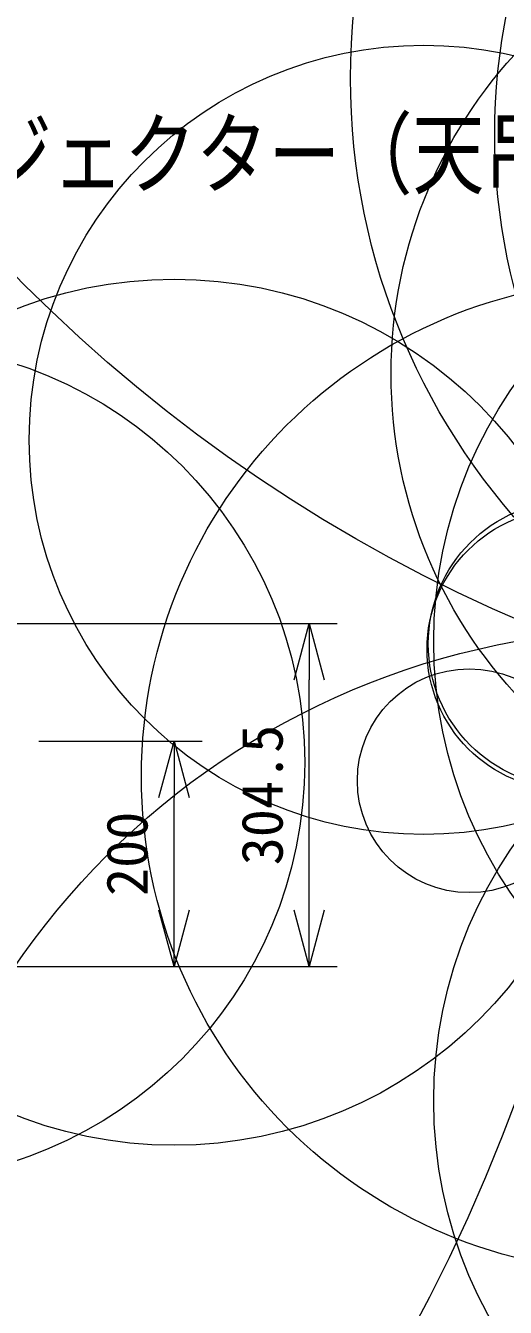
# Model space of a CAD drawing. Units: millimetres, scale not verified. Extents: x -579 to 632, y -282 to 335.
# Drawn here: x -11.1 to 10.2, y 3.6 to 60.5 of the extents above; entities that cross this region are included whole.
import ezdxf
from ezdxf.enums import TextEntityAlignment as Align

# ---------------------------------------------------------------- set-up
doc = ezdxf.new("R2010")
doc.units = ezdxf.units.MM
doc.header["$LTSCALE"] = 0.125
for name, color, linetype, lineweight in [('0-0_0', 7, 'Continuous', 20), ('0-5_SUNPO', 7, 'Continuous', 20), ('0-6_GAIKEI', 1, 'Continuous', 18)]:
    doc.layers.add(name, color=color, linetype=linetype, lineweight=lineweight)
doc.layers.add('0-2_MOJI1', color=7, linetype='Continuous')
doc.styles.add('ＭＳ ゴシック', font='')
doc.styles.get('ＭＳ ゴシック').set_extended_font_data('MS Gothic')

# ---------------------------------------------------------------- blocks, each defined once
blk = doc.blocks.new('_Open30')
at = {"layer": '0-0_0'}
blk.add_line((0, 0), (-1, 0), dxfattribs=at)
blk.add_lwpolyline([(-1, 0.26795), (0, 0), (-1, -0.26795)], dxfattribs=at)
blk = doc.blocks.new('D1')
at = {"layer": '0-5_SUNPO'}
for p, q in [((183.0229, 216.2788), (190.2729, 216.2788)), ((189.0229, 208.7788), (189.0229, 213.7788)), ((183.0229, 206.2788), (190.2729, 206.2788))]:
    blk.add_line(p, q, dxfattribs=at)
at = {"layer": '0-5_SUNPO', "xscale": 2.5, "yscale": 2.5}
for p, rotation in [((189.0229, 216.2788), 90), ((189.0229, 206.2788), 270)]:
    blk.add_blockref('_Open30', p, dxfattribs=dict(at, rotation=rotation))
at = {"layer": '0-5_SUNPO', "style": 'ＭＳ ゴシック'}
blk.add_text('200', height=1.833, rotation=90, dxfattribs=at).set_placement((188.3979, 209.4038), align=Align.BOTTOM_LEFT)
blk = doc.blocks.new('D4')
at = {"layer": '0-5_SUNPO'}
for p, q in [((176.9266, 221.5038), (196.2729, 221.5038)), ((195.0229, 208.7788), (195.0229, 219.0038)), ((181.6568, 206.2788), (196.2729, 206.2788))]:
    blk.add_line(p, q, dxfattribs=at)
at = {"layer": '0-5_SUNPO', "xscale": 2.5, "yscale": 2.5}
for p, rotation in [((195.0229, 221.5038), 90), ((195.0229, 206.2788), 270)]:
    blk.add_blockref('_Open30', p, dxfattribs=dict(at, rotation=rotation))
at = {"layer": '0-5_SUNPO', "style": 'ＭＳ ゴシック'}
blk.add_text('304.5', height=1.833, rotation=90, dxfattribs=at).set_placement((194.3979, 210.7663), align=Align.BOTTOM_LEFT)

msp = doc.modelspace()

# ---------------------------------------------------------------- linework, layer by layer
at = {"layer": '0-6_GAIKEI'}
for centre, radius in [((-270.2515, 26.4626), 308.4259), ((-259.2113, 26.4623), 297.4007), ((38.6061, 98.7786), 70.3409), ((-96.2014, 26.7461), 134.3757), ((-65.102, 40.8786), 80.8031), ((33.1067, 58.2098), 29.7469), ((37.0256, 55.7301), 27.2605), ((-0.2994, 27.0732), 38.4881), ((6.6077, 42.1548), 17.5187), ((-4.4792, 30.0636), 19.2233), ((16.1255, 27.2228), 22.0478), ((-17.2782, 27.8366), 18.6068), ((13.1608, 33.0956), 6.349), ((12.9928, 32.8536), 6.2369), ((8.6306, 27.0227), 4.9683)]:
    msp.add_circle(centre, radius, dxfattribs=at)
at = {"layer": '0-6_GAIKEI', "color": 7}
for centre, radius in [((26.2229, 45.0874), 21.0597), ((26.9551, 33.2012), 19.9032), ((16.7839, -0.5358), 34.2828), ((26.9551, 12.8126), 19.9032)]:
    msp.add_circle(centre, radius, dxfattribs=at)

# ---------------------------------------------------------------- block references
at = {"layer": '0-5_SUNPO'}
for name in ['D4', 'D1']:
    msp.add_blockref(name, (-193.5007, -187.4969), dxfattribs=at)

# ---------------------------------------------------------------- texts
at = {"layer": '0-2_MOJI1', "style": 'ＭＳ ゴシック', "width": 0.8}
msp.add_text('ＤＬＰ方式プロジェクター（天吊り金具付、レンズ別売）', height=2.933, dxfattribs=at).set_placement((-35.5007, 52.5031), align=Align.BOTTOM_LEFT)

doc.saveas('drawing.dxf')
